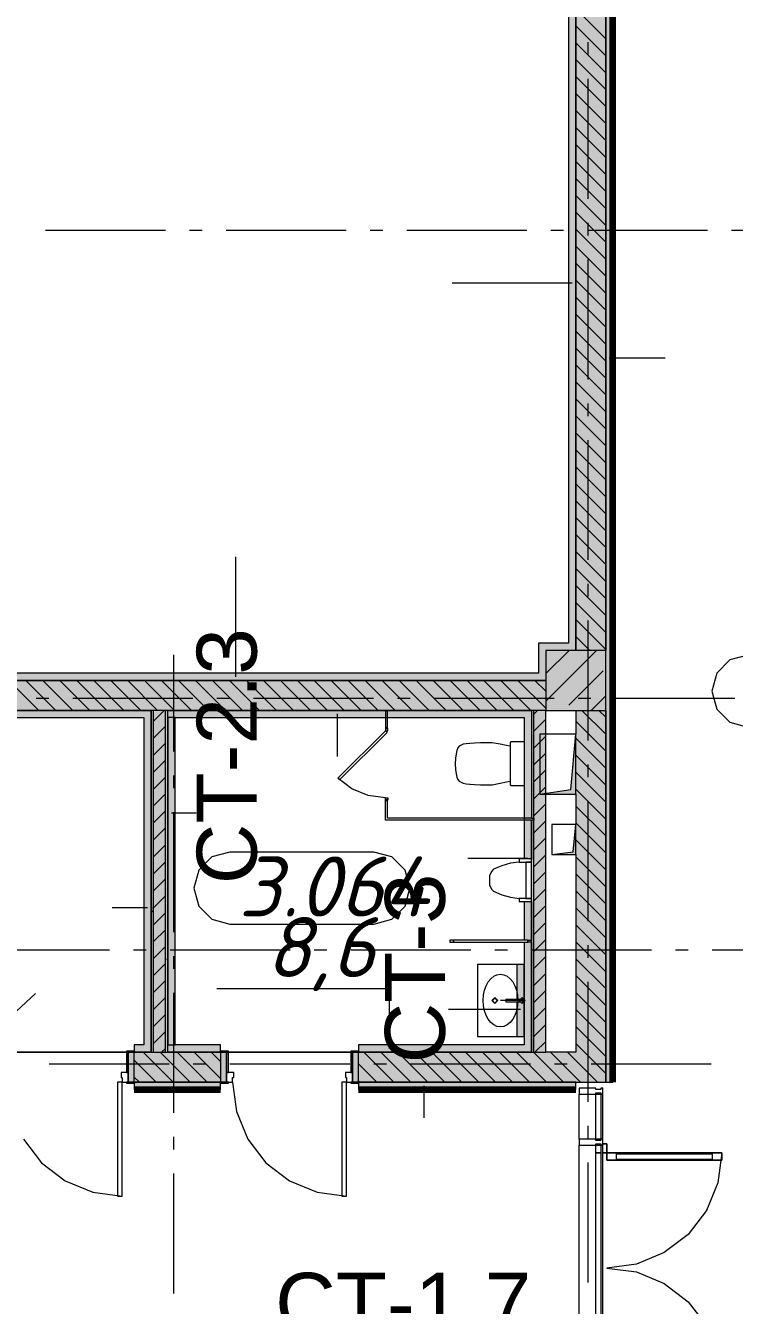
# Model space of a CAD drawing. Header units: millimetres. Extents: x -537608 to 253996, y -217170 to 186033.
# Drawn here: x -230112 to -224204, y 100710 to 111380 of the extents above; entities that cross this region are included whole.
import ezdxf

# ---------------------------------------------------------------- set-up
doc = ezdxf.new("R2010")
doc.units = ezdxf.units.MM
doc.layers.add('16) Лак 1.6м', color=160, linetype='Continuous', lineweight=90)
doc.layers.add('PDF _Геометрия', color=7, linetype='Continuous')
doc.layers.add('PDF _Текст', color=7, linetype='Continuous')
doc.layers.add('PDF _Сплошная заливка', color=7, linetype='Continuous', true_color=0xffffff)
doc.styles.add('PDF GOST-Common', font='arial.ttf')
doc.styles.add('PDF ISOCPEUR Italic', font='isocpeui.ttf')

msp = doc.modelspace()

# ---------------------------------------------------------------- hatches: boundary and pattern name
at = {"layer": 'PDF _Сплошная заливка', "transparency": 33554559}
h = msp.add_hatch(color=256, dxfattribs=at)
h.paths.add_polyline_path([(-225276.1932, 102571.2644), (-225276.1932, 105671.2634), (-225526.1941, 105671.2634), (-225526.1941, 102571.2644)], flags=0)
h.paths.add_polyline_path([(-225526.1941, 106171.2632), (-225276.1932, 106171.2632), (-225276.1932, 111721.263), (-225526.1941, 111721.263), (-225526.1941, 106736.1164)], flags=0)
h.paths.add_polyline_path([(-225526.1941, 112321.2631), (-225276.1932, 112321.2631), (-225276.1932, 117721.2603), (-225526.1941, 117721.2603), (-225526.1941, 112399.7082)], flags=0)
h.paths.add_polyline_path([(-225526.1941, 118321.2604), (-225276.1932, 118321.2604), (-225276.1932, 123721.2596), (-225526.1941, 123721.2596)], flags=0)
h.paths.add_polyline_path([(-225276.1932, 124321.2598), (-225276.1932, 126311.2595), (-225526.1941, 126310.7616), (-225526.1941, 124321.2598)], flags=0)
h.paths.add_polyline_path([(-225276.1932, 126371.2607), (-225276.1932, 129721.2588), (-225526.1941, 129721.2588), (-225526.1941, 126371.2607)], flags=0)
h.paths.add_polyline_path([(-225526.1941, 130321.2589), (-225276.1932, 130321.2589), (-225276.1932, 135771.2589), (-225526.1941, 135771.2589), (-225526.1941, 135054.0767)], flags=0)
at = {"layer": 'PDF _Сплошная заливка', "true_color": 0xff7d7d, "transparency": 33554559}
for points in [[(-225276.1932, 102571.2644), (-225216.1946, 102571.2644), (-225216.1946, 118546.2613), (-225276.1932, 118546.2613), (-225276.1932, 103904.3215)], [(-225586.1947, 106171.2632), (-225526.1941, 106171.2632), (-225526.1941, 111721.263), (-225586.1947, 111721.263), (-225586.1947, 106231.2638)], [(-225836.1936, 105981.2628), (-225776.1929, 105981.2628), (-225776.1929, 106231.2638), (-225836.1936, 106231.2638), (-225836.1936, 106028.1693)], [(-226178.5433, 105921.2643), (-225776.1929, 105921.2643), (-225776.1929, 105981.2628), (-231126.192, 105981.2628), (-231126.192, 105921.2643), (-226595.9773, 105921.2643)]]:
    msp.add_hatch(color=11, dxfattribs=at).paths.add_polyline_path(points)
at = {"layer": 'PDF _Сплошная заливка', "transparency": 33554559}
for points in [[(-225776.1929, 105671.2634), (-225276.1932, 105671.2634), (-225276.1932, 106171.2632), (-225776.1929, 106171.2632), (-225776.1929, 105674.1936)], [(-229066.1922, 102821.2653), (-229046.1934, 102821.2653), (-229046.1934, 105671.2634), (-229066.1922, 105671.2634), (-229066.1922, 103904.3215)], [(-228946.1931, 102821.2653), (-228926.1921, 102821.2653), (-228926.1921, 105671.2634), (-228946.1931, 105671.2634), (-228946.1931, 103904.3215)], [(-225876.1933, 102821.2653), (-225776.1929, 102821.2653), (-225776.1929, 104971.265), (-225826.1931, 104971.265), (-225776.1929, 104978.9554), (-225776.1929, 105671.2634), (-225876.1933, 105671.2634), (-225876.1933, 103904.3215)]]:
    msp.add_hatch(color=256, dxfattribs=at).paths.add_polyline_path(points)
h = msp.add_hatch(color=256, dxfattribs=at)
h.paths.add_polyline_path([(-229066.1922, 105671.2634), (-225776.1929, 105674.1936), (-225776.1929, 105921.2643), (-231126.192, 105921.2643), (-231126.192, 105671.2634), (-229935.4537, 105671.2634)], flags=0)
h.paths.add_polyline_path([(-231851.1926, 105671.2634), (-231626.1917, 105671.2634), (-231626.1917, 105921.2643), (-236526.1913, 105921.2643), (-236526.1913, 105671.2634), (-232022.6259, 105671.2634)], flags=0)
h.paths.add_polyline_path([(-239526.192, 105671.2634), (-237026.191, 105671.2634), (-237026.191, 105921.2643), (-239526.192, 105918.8445), (-239526.192, 105913.8668)], flags=0)
at = {"layer": 'PDF _Сплошная заливка', "true_color": 0xbce362, "transparency": 33554559}
for points in [[(-229126.1929, 105611.2649), (-229066.1922, 105611.2649), (-229066.1922, 105671.2634), (-231256.1916, 105671.2634), (-231256.1916, 105611.2649), (-229935.4537, 105611.2649)], [(-229100.5857, 102821.2653), (-229066.1922, 102821.2653), (-229066.1922, 105611.2649), (-229126.1929, 105611.2649), (-229126.1929, 102821.2653)]]:
    msp.add_hatch(color=63, dxfattribs=at).paths.add_polyline_path(points)
at = {"layer": 'PDF _Сплошная заливка', "true_color": 0x2254ff, "transparency": 33554559}
msp.add_hatch(color=160, dxfattribs=at).paths.add_polyline_path([(-225896.1942, 105611.2649), (-225896.1942, 105671.2634), (-228926.1921, 105671.2634), (-228926.1921, 105611.2649), (-225956.1927, 105611.2649)])
at = {"layer": 'PDF _Сплошная заливка', "transparency": 33554559}
h = msp.add_hatch(color=256, dxfattribs=at)
h.paths.add_polyline_path([(-225896.1942, 102821.2653), (-225876.1933, 102821.2653), (-225876.1933, 104755.2635), (-225896.1942, 104755.2635), (-225896.1942, 103741.2633)], flags=0)
h.paths.add_polyline_path([(-225896.1942, 104771.2642), (-225876.1933, 104771.2642), (-225876.1933, 105671.2634), (-225896.1942, 105671.2634), (-225896.1942, 104966.2443)], flags=0)
at = {"layer": 'PDF _Сплошная заливка', "true_color": 0x2254ff, "transparency": 33554559}
h = msp.add_hatch(color=160, dxfattribs=at)
h.paths.add_polyline_path([(-225896.1942, 102821.2653), (-225896.1942, 103741.2633), (-225956.1927, 103739.2654), (-225956.1927, 102821.2653)], flags=0)
h.paths.add_polyline_path([(-225926.1935, 103753.2638), (-225896.1942, 103753.2638), (-225896.1942, 104076.5384), (-225956.1927, 104076.5384), (-225956.1927, 103755.264), (-225926.1935, 103755.264)], flags=0)
h.paths.add_polyline_path([(-225896.1942, 104432.652), (-225896.1942, 105611.2649), (-225956.1927, 105611.2649), (-225956.1927, 104432.652), (-225906.5219, 104432.652)], flags=0)
at = {"layer": 'PDF _Сплошная заливка', "true_color": 0xe2e2e2, "transparency": 33554559}
msp.add_hatch(color=254, dxfattribs=at).paths.add_polyline_path([(-225826.1931, 104971.265), (-225526.1941, 104971.265), (-225526.1941, 105471.2648), (-225566.1938, 105011.2647), (-225761.1072, 104981.2763)])
at = {"layer": 'PDF _Сплошная заливка', "true_color": 0x4fd5e3, "transparency": 33554559}
msp.add_hatch(color=133, dxfattribs=at).paths.add_polyline_path([(-225968.4, 102951.265), (-225956.1927, 102951.265), (-225956.1927, 103551.2652), (-226016.1934, 103551.2652), (-226016.1934, 103261.2644), (-225968.4, 103261.2644), (-225968.4, 103241.2635), (-226016.1934, 103241.2635), (-226016.1934, 102951.265)])
at = {"layer": 'PDF _Сплошная заливка', "true_color": 0xbce362, "transparency": 33554559}
h = msp.add_hatch(color=63, dxfattribs=at)
h.paths.add_polyline_path([(-231256.1916, 102821.2653), (-230361.1938, 102821.6205), (-230361.1938, 102829.2636), (-230356.1925, 102829.2636), (-230356.1925, 102881.2639), (-231256.1916, 102881.2639)], flags=0)
h.paths.add_polyline_path([(-229201.1932, 102821.2653), (-229126.1929, 102821.2653), (-229126.1929, 102881.2639), (-229206.1923, 102881.2639), (-229206.1923, 102829.2636), (-229201.1932, 102829.2636)], flags=0)
at = {"layer": 'PDF _Сплошная заливка', "true_color": 0x2254ff, "transparency": 33554559}
h = msp.add_hatch(color=160, dxfattribs=at)
h.paths.add_polyline_path([(-227331.1938, 102821.2653), (-225956.1927, 102821.2653), (-225956.1927, 102881.2639), (-227336.1929, 102881.2639), (-227336.1929, 102829.2636), (-227331.1938, 102829.2636), (-227331.1938, 102821.4828)], flags=0)
h.paths.add_polyline_path([(-228491.1922, 102821.2653), (-228491.1922, 102829.2636), (-228486.193, 102829.2636), (-228486.193, 102881.2639), (-228926.1921, 102881.2639), (-228926.1921, 102821.2653)], flags=0)
at = {"layer": 'PDF _Сплошная заливка', "transparency": 33554559}
h = msp.add_hatch(color=256, dxfattribs=at)
h.paths.add_polyline_path([(-225526.1941, 102571.2644), (-225526.1941, 102821.2653), (-227336.1929, 102821.2653), (-227336.1929, 102571.2644), (-225761.1072, 102571.2644)], flags=0)
h.paths.add_polyline_path([(-230356.1925, 102571.2644), (-230356.1925, 102821.2653), (-234286.1916, 102821.2653), (-234286.1916, 102571.2644), (-230361.1938, 102571.2644)], flags=0)
h.paths.add_polyline_path([(-229100.5857, 102571.2644), (-228486.193, 102571.2644), (-228486.193, 102821.2653), (-229206.1923, 102821.2653), (-229206.1923, 102571.2644), (-229201.1932, 102571.2644)], flags=0)
h.paths.add_polyline_path([(-235436.1918, 102571.2644), (-235436.1918, 102821.2653), (-236776.1922, 102821.2653), (-236776.1922, 102571.2644), (-235441.191, 102571.2644)], flags=0)
at = {"layer": 'PDF _Сплошная заливка', "true_color": 0xff7d7d, "transparency": 33554559}
h = msp.add_hatch(color=11, dxfattribs=at)
h.paths.add_polyline_path([(-228486.193, 102511.2637), (-228486.193, 102563.264), (-228491.1922, 102563.264), (-228491.1922, 102571.2644), (-229201.1932, 102571.2644), (-229201.1932, 102563.264), (-229206.1923, 102563.264), (-229206.1923, 102511.2637), (-228491.1922, 102511.2637)], flags=0)
h.paths.add_polyline_path([(-225526.1941, 102511.2637), (-225526.1941, 102571.2644), (-227331.1938, 102571.2644), (-227331.1938, 102563.264), (-227336.1929, 102563.264), (-227336.1929, 102511.2637), (-225761.1072, 102511.2637)], flags=0)
h.paths.add_polyline_path([(-230356.1925, 102511.2637), (-230356.1925, 102563.264), (-230361.1938, 102563.264), (-230361.1938, 102571.2644), (-234281.1925, 102571.2644), (-234281.1925, 102563.264), (-234286.1916, 102563.264), (-234286.1916, 102511.2637), (-230361.1938, 102511.2637)], flags=0)
h.paths.add_polyline_path([(-235436.1918, 102511.2637), (-235436.1918, 102563.264), (-235441.191, 102563.264), (-235441.191, 102571.2644), (-238171.192, 102571.2644), (-238171.192, 102563.264), (-238176.1911, 102563.264), (-238176.1911, 102511.2637), (-235441.191, 102511.2637)], flags=0)
h.paths.add_polyline_path([(-240788.7529, 102511.2637), (-239326.1912, 102511.2637), (-239326.1912, 102563.264), (-239331.1904, 102563.264), (-239331.1904, 102571.2644), (-242066.1928, 102571.2644), (-242066.1928, 102511.2637), (-241623.623, 102511.2637)], flags=0)

# ---------------------------------------------------------------- linework, layer by layer
at = {"layer": '16) Лак 1.6м'}
for p, q in [((-225216.1946, 102571.2644), (-225216.1946, 118546.2613)), ((-229206.1923, 102511.2637), (-228486.193, 102511.2637)), ((-227336.1929, 102511.2637), (-225526.1941, 102511.2637))]:
    msp.add_line(p, q, dxfattribs=at)
at = {"layer": 'PDF _Геометрия', "lineweight": 9}
for p, q in [((-225526.1941, 111721.263), (-225526.1941, 106171.2632)), ((-225526.1941, 106171.2632), (-225526.1941, 111721.263)), ((-225276.1932, 106171.2632), (-225276.1932, 111721.263)), ((-225276.1932, 111721.263), (-225276.1932, 106171.2632)), ((-225586.1947, 111661.2623), (-225586.1947, 106231.2638)), ((-225276.1932, 111270.4517), (-225526.1941, 111520.4506)), ((-225276.1932, 111129.0307), (-225526.1941, 111379.0295)), ((-225276.1932, 110987.6096), (-225526.1941, 111237.6084)), ((-225276.1932, 110846.1886), (-225526.1941, 111096.1874)), ((-225276.1932, 110704.7654), (-225526.1941, 110954.7663)), ((-225276.1932, 110563.3443), (-225526.1941, 110813.3453)), ((-225276.1932, 110421.9233), (-225526.1941, 110671.9242)), ((-225276.1932, 110280.5022), (-225526.1941, 110530.5032)), ((-225276.1932, 110139.0811), (-225526.1941, 110389.0799)), ((-225276.1932, 109997.6601), (-225526.1941, 110247.6589)), ((-225276.1932, 109856.239), (-225526.1941, 110106.2378)), ((-225276.1932, 109714.818), (-225526.1941, 109964.8168)), ((-225276.1932, 109573.3947), (-225526.1941, 109823.3957)), ((-225276.1932, 109431.9737), (-225526.1941, 109681.9746)), ((-225276.1932, 109290.5526), (-225526.1941, 109540.5536)), ((-225276.1932, 109149.1316), (-225526.1941, 109399.1325)), ((-225556.1934, 109233.4111), (-226556.1929, 109233.4111)), ((-225276.1932, 109007.7105), (-225526.1941, 109257.7093)), ((-225276.1932, 108866.2894), (-225526.1941, 109116.2883)), ((-225276.1932, 108724.8684), (-225526.1941, 108974.8672)), ((-225276.1932, 108583.4473), (-225526.1941, 108833.4462)), ((-225276.1932, 108442.0241), (-225526.1941, 108692.0251)), ((-225276.1932, 108300.6031), (-225526.1941, 108550.604)), ((-225246.1939, 108610.3421), (-224780.045, 108610.3421)), ((-225276.1932, 108159.182), (-225526.1941, 108409.183)), ((-225276.1932, 108017.761), (-225526.1941, 108267.7619)), ((-225276.1932, 107876.3399), (-225526.1941, 108126.3387)), ((-225276.1932, 107734.9189), (-225526.1941, 107984.9176)), ((-225276.1932, 107593.4978), (-225526.1941, 107843.4966)), ((-225276.1932, 107452.0767), (-225526.1941, 107702.0755)), ((-225276.1932, 107310.6535), (-225526.1941, 107560.6545)), ((-225276.1932, 107169.2325), (-225526.1941, 107419.2334)), ((-225276.1932, 107027.8114), (-225526.1941, 107277.8124)), ((-225276.1932, 106886.3903), (-225526.1941, 107136.3913)), ((-228358.4023, 105951.2636), (-228358.4023, 106951.2631)), ((-225276.1932, 106744.9693), (-225526.1941, 106994.9681)), ((-225276.1932, 106603.5482), (-225526.1941, 106853.5471)), ((-225276.1932, 106462.1272), (-225526.1941, 106712.126)), ((-225276.1932, 106320.7061), (-225526.1941, 106570.7049)), ((-225276.1932, 106179.2829), (-225526.1941, 106429.2839)), ((-225409.5945, 106171.2632), (-225526.1941, 106287.8628)), ((-225776.1929, 106231.2638), (-225836.1936, 106231.2638)), ((-225836.1936, 106231.2638), (-225836.1936, 105981.2628)), ((-225586.1947, 106231.2638), (-225776.1929, 106231.2638)), ((-225776.1929, 105749.1249), (-225354.0547, 106171.2632)), ((-225776.1929, 105977.2218), (-225582.1515, 106171.2632)), ((-225276.1932, 106171.2632), (-225776.1929, 106171.2632)), ((-225776.1929, 106171.2632), (-225776.1929, 105671.2634)), ((-225276.1932, 105671.2634), (-225276.1932, 106171.2632)), ((-225836.1936, 105981.2628), (-231066.1935, 105981.2628)), ((-225582.6532, 105714.5657), (-225297.5311, 105999.69)), ((-225776.1929, 105921.2643), (-231126.192, 105921.2643)), ((-231126.192, 105921.2643), (-225776.1929, 105921.2643)), ((-230000.7635, 105671.2634), (-230250.7623, 105921.2643)), ((-229859.3424, 105671.2634), (-230109.3413, 105921.2643)), ((-229717.9214, 105671.2634), (-229967.9202, 105921.2643)), ((-229576.4982, 105671.2634), (-229826.4991, 105921.2643)), ((-229435.0771, 105671.2634), (-229685.0781, 105921.2643)), ((-229293.6561, 105671.2634), (-229543.657, 105921.2643)), ((-229152.235, 105671.2634), (-229402.236, 105921.2643)), ((-229010.814, 105671.2634), (-229260.8127, 105921.2643)), ((-228869.3929, 105671.2634), (-229119.3917, 105921.2643)), ((-228727.9718, 105671.2634), (-228977.9707, 105921.2643)), ((-228586.5508, 105671.2634), (-228836.5496, 105921.2643)), ((-228445.1276, 105671.2634), (-228695.1286, 105921.2643)), ((-228303.7065, 105671.2634), (-228553.7075, 105921.2643)), ((-228162.2854, 105671.2634), (-228412.2864, 105921.2643)), ((-228020.8644, 105671.2634), (-228270.8653, 105921.2643)), ((-227879.4434, 105671.2634), (-228129.4422, 105921.2643)), ((-227738.0223, 105671.2634), (-227988.0211, 105921.2643)), ((-227596.6013, 105671.2634), (-227846.6, 105921.2643)), ((-227455.1801, 105671.2634), (-227705.179, 105921.2643)), ((-227313.757, 105671.2634), (-227563.7579, 105921.2643)), ((-227172.3359, 105671.2634), (-227422.3369, 105921.2643)), ((-227030.9148, 105671.2634), (-227280.9158, 105921.2643)), ((-226889.4938, 105671.2634), (-227139.4948, 105921.2643)), ((-226748.0727, 105671.2634), (-226998.0716, 105921.2643)), ((-226606.6517, 105671.2634), (-226856.6505, 105921.2643)), ((-226465.2306, 105671.2634), (-226715.2295, 105921.2643)), ((-226323.8096, 105671.2634), (-226573.8083, 105921.2643)), ((-226182.3863, 105671.2634), (-226432.3873, 105921.2643)), ((-226040.9653, 105671.2634), (-226290.9663, 105921.2643)), ((-225899.5443, 105671.2634), (-226149.5452, 105921.2643)), ((-225776.1929, 105689.3353), (-226008.1242, 105921.2643)), ((-225776.1929, 105830.7563), (-225866.7009, 105921.2643)), ((-225397.8565, 105671.2634), (-225276.1932, 105792.9268)), ((-229066.1922, 105671.2634), (-231126.192, 105671.2634)), ((-231126.192, 105671.2634), (-229066.1922, 105671.2634)), ((-229066.1922, 105671.2634), (-229066.1922, 105611.2649)), ((-229046.1934, 105671.2634), (-229066.1922, 105671.2634)), ((-229066.1922, 105611.2649), (-229066.1922, 105671.2634)), ((-229046.1934, 105581.1171), (-228956.045, 105671.2634)), ((-229046.1934, 102821.2653), (-229046.1934, 105671.2634)), ((-228946.1931, 105671.2634), (-229046.1934, 105671.2634)), ((-228926.1921, 105671.2634), (-228946.1931, 105671.2634)), ((-228946.1931, 102821.2653), (-228946.1931, 105671.2634)), ((-228926.1921, 105611.2649), (-228926.1921, 105671.2634)), ((-228926.1921, 105611.2649), (-228926.1921, 105671.2634)), ((-228926.1921, 105671.2634), (-227112.1931, 105671.2634)), ((-227112.1931, 105671.2634), (-228926.1921, 105671.2634)), ((-227514.7459, 105641.2641), (-227514.7459, 105287.4112)), ((-227112.1931, 105671.2634), (-227096.1924, 105671.2634)), ((-227096.1924, 105671.2634), (-227112.1931, 105671.2634)), ((-227112.1931, 105671.2634), (-227112.1931, 105521.265)), ((-227096.1924, 105671.2634), (-227112.1931, 105671.2634)), ((-227096.1924, 105671.2634), (-225896.1942, 105671.2634)), ((-227096.1924, 105521.265), (-227096.1924, 105671.2634)), ((-225896.1942, 105671.2634), (-227096.1924, 105671.2634)), ((-225896.1942, 105671.2634), (-225896.1942, 105611.2649)), ((-225876.1933, 105671.2634), (-225896.1942, 105671.2634)), ((-225896.1942, 105671.2634), (-225896.1942, 105611.2649)), ((-225876.1933, 105639.8475), (-225844.7774, 105671.2634)), ((-225876.1933, 104771.2642), (-225876.1933, 105671.2634)), ((-225776.1929, 105671.2634), (-225876.1933, 105671.2634)), ((-225776.1929, 105671.2634), (-225276.1932, 105671.2634)), ((-225776.1929, 104978.9554), (-225776.1929, 105671.2634)), ((-225526.1941, 105671.2634), (-225526.1941, 105471.2648)), ((-225276.1932, 105472.1776), (-225475.281, 105671.2634)), ((-225276.1932, 105613.5987), (-225333.86, 105671.2634)), ((-225276.1932, 102571.2644), (-225276.1932, 105671.2634)), ((-225276.1932, 105671.2634), (-225276.1932, 102571.2644)), ((-231196.1931, 105611.2649), (-229126.1929, 105611.2649)), ((-229126.1929, 105611.2649), (-229126.1929, 102881.2639)), ((-229066.1922, 105611.2649), (-229066.1922, 102821.2653)), ((-229066.1922, 102821.2653), (-229066.1922, 105611.2649)), ((-229046.1934, 105439.696), (-228946.1931, 105539.6964)), ((-228926.1921, 102881.2639), (-228926.1921, 105611.2649)), ((-228866.1936, 105611.2649), (-228926.1921, 105611.2649)), ((-228926.1921, 105611.2649), (-228926.1921, 102881.2639)), ((-228866.1936, 105611.2649), (-225956.1927, 105611.2649)), ((-228866.1936, 102881.2639), (-228866.1936, 105611.2649)), ((-225956.1927, 105611.2649), (-225956.1927, 104432.652)), ((-225896.1942, 105611.2649), (-225896.1942, 104771.2642)), ((-225896.1942, 105611.2649), (-225896.1942, 104771.2642)), ((-225876.1933, 105498.4264), (-225776.1929, 105598.4246)), ((-225276.1932, 105330.7566), (-225526.1941, 105580.7554)), ((-227112.1931, 105501.264), (-227508.173, 105105.2842)), ((-227494.0302, 105091.1415), (-227098.0504, 105487.1213)), ((-227112.1931, 105521.265), (-227112.1931, 105501.264)), ((-227112.1931, 105501.264), (-227092.1943, 105501.264)), ((-227098.0504, 105487.1213), (-227112.1931, 105501.264)), ((-227092.1943, 105501.264), (-227092.1943, 105521.265)), ((-225876.1933, 105357.0032), (-225776.1929, 105457.0036)), ((-225276.1932, 105189.3355), (-225526.1941, 105439.3343)), ((-229046.1934, 105298.2749), (-228946.1931, 105398.2732)), ((-225876.1933, 105215.5822), (-225776.1929, 105315.5825)), ((-229046.1934, 105156.8518), (-228946.1931, 105256.8521)), ((-225276.1932, 105047.9123), (-225526.1941, 105297.9132)), ((-229046.1934, 105015.4306), (-228946.1931, 105115.4311)), ((-227508.173, 105105.2842), (-227494.0302, 105091.1415)), ((-227392.1934, 105016.2897), (-227508.173, 105105.2842)), ((-225876.1933, 105074.1611), (-225776.1929, 105174.1615)), ((-225276.1932, 104906.4912), (-225526.1941, 105156.4922)), ((-227257.1321, 104960.3452), (-227392.1934, 105016.2897)), ((-225876.1933, 104932.74), (-225776.1929, 105032.7404)), ((-225276.1932, 104765.0702), (-225526.1941, 105015.0711)), ((-229046.1934, 104874.0096), (-228946.1931, 104974.01)), ((-227112.1931, 104941.2636), (-227257.1321, 104960.3452)), ((-227112.1931, 104921.2648), (-227112.1931, 104941.2636)), ((-227112.1931, 104941.2636), (-227092.1943, 104941.2636)), ((-227112.1931, 104771.2642), (-227112.1931, 104921.2648)), ((-227096.1924, 104771.2642), (-227096.1924, 104921.2648)), ((-227092.1943, 104941.2636), (-227092.1943, 104921.2648)), ((-225876.1933, 104791.319), (-225776.1929, 104891.3194)), ((-225776.1929, 102821.2653), (-225776.1929, 104971.265)), ((-225526.1941, 104971.265), (-225526.1941, 104718.9625)), ((-229046.1934, 104732.5886), (-228946.1931, 104832.589)), ((-228896.1928, 104817.0015), (-228688.8053, 104817.0015)), ((-225276.1932, 104623.6491), (-225526.1941, 104873.6501)), ((-229046.1934, 104591.1675), (-228946.1931, 104691.1679)), ((-227112.1931, 104755.2635), (-227112.1931, 104771.2642)), ((-225896.1942, 104755.2635), (-227112.1931, 104755.2635)), ((-225896.1942, 104771.2642), (-227096.1924, 104771.2642)), ((-225896.1942, 104771.2642), (-225876.1933, 104771.2642)), ((-225876.1933, 104755.2635), (-225896.1942, 104755.2635)), ((-225896.1942, 104755.2635), (-225896.1942, 104432.652)), ((-225896.1942, 104432.652), (-225896.1942, 104755.2635)), ((-225876.1933, 104755.2635), (-225876.1933, 104771.2642)), ((-225876.1933, 104771.2642), (-225876.1933, 104755.2635)), ((-225876.1933, 102821.2653), (-225876.1933, 104755.2635)), ((-225876.1933, 104649.8979), (-225776.1929, 104749.8983)), ((-225276.1932, 104482.2281), (-225526.1941, 104732.2269)), ((-225876.1933, 104508.4769), (-225776.1929, 104608.4772)), ((-225276.1932, 104340.807), (-225526.1941, 104590.8058)), ((-229046.1934, 104449.7465), (-228946.1931, 104549.7468)), ((-225876.1933, 104367.0558), (-225776.1929, 104467.0541)), ((-225526.1941, 104468.9637), (-225526.1941, 102821.2653)), ((-229046.1934, 104308.3254), (-228946.1931, 104408.3258)), ((-225926.1935, 104437.2593), (-226426.1933, 104437.2593)), ((-225276.1932, 104199.3859), (-225526.1941, 104449.3848)), ((-229046.1934, 104166.9044), (-228946.1931, 104266.9026)), ((-225876.1933, 104225.6326), (-225776.1929, 104325.633)), ((-225276.1932, 104057.9649), (-225526.1941, 104307.9637)), ((-225876.1933, 104084.2116), (-225776.1929, 104184.2119)), ((-225276.1932, 103916.5416), (-225526.1941, 104166.5427)), ((-229046.1934, 104025.4811), (-228946.1931, 104125.4815)), ((-225956.1927, 104076.5384), (-225956.1927, 103755.264)), ((-225896.1942, 104076.5384), (-225896.1942, 103753.2638)), ((-225896.1942, 103753.2638), (-225896.1942, 104076.5384)), ((-225876.1933, 103942.7905), (-225776.1929, 104042.7909)), ((-229096.1936, 104023.9009), (-229389.4173, 104023.9009)), ((-229046.1934, 103884.0601), (-228946.1931, 103984.0604)), ((-225276.1932, 103775.1206), (-225526.1941, 104025.1216)), ((-229046.1934, 103742.639), (-228946.1931, 103842.6394)), ((-225876.1933, 103801.3695), (-225776.1929, 103901.3698)), ((-225276.1932, 103633.6996), (-225526.1941, 103883.7005)), ((-225956.1927, 103739.2654), (-225956.1927, 103551.2652)), ((-225896.1942, 102821.2653), (-225896.1942, 103741.2633)), ((-225896.1942, 103741.2633), (-225896.1942, 102821.2653)), ((-225876.1933, 103659.9483), (-225776.1929, 103759.9488)), ((-225276.1932, 103492.2785), (-225526.1941, 103742.2795)), ((-229046.1934, 103601.2179), (-228946.1931, 103701.2183)), ((-225876.1933, 103518.5273), (-225776.1929, 103618.5277)), ((-229046.1934, 103459.7969), (-228946.1931, 103559.7973)), ((-225956.1927, 103551.2652), (-226016.1934, 103551.2652)), ((-226016.1934, 103551.2652), (-226016.1934, 103261.2644)), ((-225956.1927, 103551.2652), (-225956.1927, 102951.265)), ((-225956.1927, 102951.265), (-225956.1927, 103551.2652)), ((-225276.1932, 103350.8575), (-225526.1941, 103600.8562)), ((-229046.1934, 103318.3758), (-228946.1931, 103418.3763)), ((-227079.5264, 102851.2646), (-227079.5264, 103452.7998)), ((-225876.1933, 103377.1062), (-225776.1929, 103477.1067)), ((-225276.1932, 103209.4364), (-225526.1941, 103459.4352)), ((-225876.1933, 103235.6852), (-225776.1929, 103335.6834)), ((-225276.1932, 103068.0154), (-225526.1941, 103318.0141)), ((-229046.1934, 103176.9548), (-228946.1931, 103276.9551)), ((-226016.1934, 103241.2635), (-226016.1934, 102951.265)), ((-225876.1933, 103094.262), (-225776.1929, 103194.2624)), ((-229046.1934, 103035.5337), (-228946.1931, 103135.532)), ((-225986.1942, 103178.3197), (-226586.1943, 103178.3197)), ((-225276.1932, 102926.5921), (-225526.1941, 103176.5931)), ((-229046.1934, 102894.1105), (-228946.1931, 102994.1109)), ((-225876.1933, 102952.8409), (-225776.1929, 103052.8413)), ((-225276.1932, 102785.1711), (-225526.1941, 103035.172)), ((-229126.1929, 102881.2639), (-229206.1923, 102881.2639)), ((-229206.1923, 102881.2639), (-229206.1923, 102829.2636)), ((-228926.1921, 102821.2653), (-228926.1921, 102881.2639)), ((-228926.1921, 102821.2653), (-228926.1921, 102881.2639)), ((-228926.1921, 102881.2639), (-228866.1936, 102881.2639)), ((-228486.193, 102881.2639), (-228866.1936, 102881.2639)), ((-228486.193, 102829.2636), (-228486.193, 102881.2639)), ((-225956.1927, 102881.2639), (-227336.1929, 102881.2639)), ((-227336.1929, 102881.2639), (-227336.1929, 102829.2636)), ((-226016.1934, 102951.265), (-225956.1927, 102951.265)), ((-225956.1927, 102951.265), (-225956.1927, 102881.2639)), ((-225866.35, 102821.2653), (-225776.1929, 102911.4202)), ((-225276.1932, 102643.75), (-225526.1941, 102893.751)), ((-229271.1922, 102829.2636), (-229271.1922, 102821.2653)), ((-229201.1932, 102829.2636), (-229271.1922, 102829.2636)), ((-229271.1922, 102821.2653), (-229271.1922, 102651.2638)), ((-229256.1926, 102821.2653), (-229271.1922, 102821.2653)), ((-229271.1922, 102821.2653), (-229201.1932, 102821.2653)), ((-229256.1926, 102821.2653), (-229256.1926, 102571.2644)), ((-229206.1923, 102821.2653), (-229256.1926, 102821.2653)), ((-229256.1926, 102651.2638), (-229256.1926, 102821.2653)), ((-229206.1923, 102571.2644), (-229206.1923, 102821.2653)), ((-229022.0847, 102571.2644), (-229206.1923, 102755.3742)), ((-229201.1932, 102821.2653), (-229201.1932, 102829.2636)), ((-229126.1929, 102821.2653), (-229201.1932, 102821.2653)), ((-229201.1932, 102821.2653), (-229126.1929, 102821.2653)), ((-228880.6615, 102571.2644), (-229130.6624, 102821.2653)), ((-229066.1922, 102821.2653), (-229126.1929, 102821.2653)), ((-229126.1929, 102821.2653), (-229066.1922, 102821.2653)), ((-229066.1922, 102821.2653), (-229046.1934, 102821.2653)), ((-229046.1934, 102821.2653), (-228946.1931, 102821.2653)), ((-228739.2404, 102571.2644), (-228989.2414, 102821.2653)), ((-228977.6197, 102821.2653), (-228946.1931, 102852.6898)), ((-228946.1931, 102821.2653), (-228926.1921, 102821.2653)), ((-228926.1921, 102821.2653), (-228491.1922, 102821.2653)), ((-228491.1922, 102821.2653), (-228926.1921, 102821.2653)), ((-228597.8193, 102571.2644), (-228847.8203, 102821.2653)), ((-228486.193, 102601.0591), (-228706.3992, 102821.2653)), ((-228486.193, 102742.4802), (-228564.9761, 102821.2653)), ((-228421.1932, 102829.2636), (-228491.1922, 102829.2636)), ((-228491.1922, 102829.2636), (-228491.1922, 102821.2653)), ((-228491.1922, 102821.2653), (-228421.1932, 102821.2653)), ((-228436.1928, 102821.2653), (-228486.193, 102821.2653)), ((-228486.193, 102821.2653), (-228486.193, 102571.2644)), ((-228436.1928, 102571.2644), (-228436.1928, 102821.2653)), ((-228421.1932, 102821.2653), (-228436.1928, 102821.2653)), ((-228436.1928, 102821.2653), (-228436.1928, 102651.2638)), ((-228421.1932, 102821.2653), (-228421.1932, 102829.2636)), ((-228421.1932, 102651.2638), (-228421.1932, 102821.2653)), ((-227401.1927, 102829.2636), (-227401.1927, 102821.2653)), ((-227331.1938, 102829.2636), (-227401.1927, 102829.2636)), ((-227401.1927, 102821.2653), (-227401.1927, 102651.2638)), ((-227386.1931, 102821.2653), (-227401.1927, 102821.2653)), ((-227401.1927, 102821.2653), (-227331.1938, 102821.2653)), ((-227386.1931, 102821.2653), (-227386.1931, 102571.2644)), ((-227336.1929, 102821.2653), (-227386.1931, 102821.2653)), ((-227386.1931, 102651.2638), (-227386.1931, 102821.2653)), ((-227336.1929, 102571.2644), (-227336.1929, 102821.2653)), ((-227331.1938, 102821.2653), (-227331.1938, 102829.2636)), ((-225956.1927, 102821.2653), (-227331.1938, 102821.2653)), ((-227331.1938, 102821.2653), (-225956.1927, 102821.2653)), ((-227042.1856, 102571.2644), (-227292.1844, 102821.2653)), ((-226900.7645, 102571.2644), (-227150.7633, 102821.2653)), ((-226759.3435, 102571.2644), (-227009.3422, 102821.2653)), ((-226617.9202, 102571.2644), (-226867.9212, 102821.2653)), ((-226476.4992, 102571.2644), (-226726.5001, 102821.2653)), ((-226335.0781, 102571.2644), (-226585.0791, 102821.2653)), ((-226193.6571, 102571.2644), (-226443.658, 102821.2653)), ((-226052.236, 102571.2644), (-226302.2348, 102821.2653)), ((-225910.8149, 102571.2644), (-226160.8138, 102821.2653)), ((-225769.3939, 102571.2644), (-226019.3927, 102821.2653)), ((-225896.1942, 102821.2653), (-225956.1927, 102821.2653)), ((-225956.1927, 102821.2653), (-225896.1942, 102821.2653)), ((-225896.1942, 102821.2653), (-225876.1933, 102821.2653)), ((-225627.9728, 102571.2644), (-225877.9717, 102821.2653)), ((-225876.1933, 102821.2653), (-225776.1929, 102821.2653)), ((-225526.1941, 102821.2653), (-225776.1929, 102821.2653)), ((-225526.1941, 102610.9088), (-225736.5506, 102821.2653)), ((-225526.1941, 102752.3299), (-225595.1295, 102821.2653)), ((-229256.1926, 102651.2638), (-229316.1932, 102651.2638)), ((-229316.1932, 102651.2638), (-229316.1932, 102611.2641)), ((-229271.1922, 102651.2638), (-229256.1926, 102651.2638)), ((-229256.1926, 102571.2644), (-229256.1926, 102651.2638)), ((-228376.1921, 102651.2638), (-228436.1928, 102651.2638)), ((-228436.1928, 102651.2638), (-228436.1928, 102571.2644)), ((-228436.1928, 102651.2638), (-228421.1932, 102651.2638)), ((-228376.1921, 102611.2641), (-228376.1921, 102651.2638)), ((-227386.1931, 102651.2638), (-227446.1937, 102651.2638)), ((-227446.1937, 102651.2638), (-227446.1937, 102611.2641)), ((-227401.1927, 102651.2638), (-227386.1931, 102651.2638)), ((-227386.1931, 102571.2644), (-227386.1931, 102651.2638)), ((-227183.6066, 102571.2644), (-227336.1929, 102723.8506)), ((-225345.1286, 102571.2644), (-225526.1941, 102752.3299)), ((-229306.1927, 102571.2644), (-229346.1925, 102571.2644)), ((-229346.1925, 102571.2644), (-229346.1925, 101621.265)), ((-229316.1932, 102611.2641), (-229306.1927, 102611.2641)), ((-229306.1927, 102611.2641), (-229306.1927, 102571.2644)), ((-229306.1927, 102571.2644), (-229256.1926, 102571.2644)), ((-229306.1927, 101621.265), (-229306.1927, 102571.2644)), ((-229271.1922, 102572.2655), (-229271.1922, 102571.2644)), ((-229256.1926, 102572.2655), (-229271.1922, 102572.2655)), ((-229271.1922, 102571.2644), (-229256.1926, 102571.2644)), ((-229271.1922, 102571.2644), (-229271.1922, 102563.264)), ((-229201.1932, 102571.2644), (-229271.1922, 102571.2644)), ((-229271.1922, 102563.264), (-229201.1932, 102563.264)), ((-229256.1926, 102571.2644), (-229256.1926, 102572.2655)), ((-229256.1926, 102571.2644), (-229206.1923, 102571.2644)), ((-229163.5057, 102571.2644), (-229206.1923, 102613.9531)), ((-229206.1923, 102563.264), (-229206.1923, 102511.2637)), ((-229201.1932, 102563.264), (-229201.1932, 102571.2644)), ((-229201.1932, 102571.2644), (-228491.1922, 102571.2644)), ((-228491.1922, 102571.2644), (-229201.1932, 102571.2644)), ((-228421.1932, 102571.2644), (-228491.1922, 102571.2644)), ((-228491.1922, 102571.2644), (-228491.1922, 102563.264)), ((-228491.1922, 102563.264), (-228421.1932, 102563.264)), ((-228486.193, 102571.2644), (-228436.1928, 102571.2644)), ((-228486.193, 102511.2637), (-228486.193, 102563.264)), ((-228421.1932, 102572.2655), (-228436.1928, 102572.2655)), ((-228436.1928, 102572.2655), (-228436.1928, 102571.2644)), ((-228436.1928, 102571.2644), (-228386.1926, 102571.2644)), ((-228436.1928, 102571.2644), (-228421.1932, 102571.2644)), ((-228421.1932, 102571.2644), (-228421.1932, 102572.2655)), ((-228421.1932, 102563.264), (-228421.1932, 102571.2644)), ((-228386.1926, 102571.2644), (-228386.1926, 102611.2641)), ((-228386.1926, 102611.2641), (-228376.1921, 102611.2641)), ((-228386.1926, 102571.2644), (-228353.823, 102325.3863)), ((-227436.1933, 102571.2644), (-227476.193, 102571.2644)), ((-227476.193, 102571.2644), (-227476.193, 101621.265)), ((-227446.1937, 102611.2641), (-227436.1933, 102611.2641)), ((-227436.1933, 102611.2641), (-227436.1933, 102571.2644)), ((-227436.1933, 102571.2644), (-227386.1931, 102571.2644)), ((-227436.1933, 101621.265), (-227436.1933, 102571.2644)), ((-227401.1927, 102572.2655), (-227401.1927, 102571.2644)), ((-227386.1931, 102572.2655), (-227401.1927, 102572.2655)), ((-227401.1927, 102571.2644), (-227386.1931, 102571.2644)), ((-227401.1927, 102571.2644), (-227401.1927, 102563.264)), ((-227331.1938, 102571.2644), (-227401.1927, 102571.2644)), ((-227401.1927, 102563.264), (-227331.1938, 102563.264)), ((-227386.1931, 102571.2644), (-227386.1931, 102572.2655)), ((-227386.1931, 102571.2644), (-227336.1929, 102571.2644)), ((-227325.0277, 102571.2644), (-227336.1929, 102582.4296)), ((-227336.1929, 102563.264), (-227336.1929, 102511.2637)), ((-225526.1941, 102571.2644), (-227331.1938, 102571.2644)), ((-227331.1938, 102571.2644), (-225526.1941, 102571.2644)), ((-227331.1938, 102563.264), (-227331.1938, 102571.2644)), ((-226793.1577, 102541.2651), (-226793.1577, 102275.1148)), ((-225486.5496, 102571.2644), (-225526.1941, 102610.9088)), ((-225526.1941, 102511.2637), (-225526.1941, 102571.2644)), ((-225526.1941, 102571.2644), (-225276.1932, 102571.2644)), ((-225276.1932, 102571.2644), (-225216.1946, 102571.2644)), ((-225358.1948, 102521.2641), (-225498.1928, 102521.2641)), ((-225498.1928, 102521.2641), (-225498.1928, 102471.264)), ((-225498.1928, 102096.2647), (-225498.1928, 102471.264)), ((-225498.1928, 102471.264), (-225358.1948, 102471.264)), ((-225358.1948, 102511.2637), (-225358.1948, 102521.2641)), ((-225318.193, 102511.2637), (-225358.1948, 102511.2637)), ((-225358.1948, 102481.2644), (-225318.193, 102481.2644)), ((-225358.1948, 102471.264), (-225358.1948, 102481.2644)), ((-225358.1948, 102471.264), (-225318.193, 102471.264)), ((-225358.1948, 102096.2647), (-225358.1948, 102471.264)), ((-225301.1932, 102521.2641), (-225318.193, 102521.2641)), ((-225318.193, 102521.2641), (-225318.193, 102511.2637)), ((-225318.193, 102481.2644), (-225318.193, 102471.264)), ((-225318.193, 102471.264), (-225318.193, 102096.2647)), ((-225318.193, 102471.264), (-225301.1932, 102471.264)), ((-225301.1932, 102471.264), (-225301.1932, 102521.2641)), ((-225301.1932, 102096.2647), (-225301.1932, 102471.264)), ((-228353.823, 102325.3863), (-228258.9165, 102096.2647)), ((-230128.9181, 102096.2647), (-229977.9443, 101899.5127)), ((-228258.9165, 102096.2647), (-228107.9449, 101899.5127)), ((-225358.1948, 102096.2647), (-225498.1928, 102096.2647)), ((-225498.1928, 102096.2647), (-225498.1928, 102046.2645)), ((-225498.1928, 99996.2652), (-225498.1928, 102046.2645)), ((-225498.1928, 102046.2645), (-225358.1948, 102046.2645)), ((-225358.1948, 102086.2642), (-225358.1948, 102096.2647)), ((-225318.193, 102096.2647), (-225358.1948, 102096.2647)), ((-225318.193, 102086.2642), (-225358.1948, 102086.2642)), ((-225358.1948, 102056.265), (-225318.193, 102056.265)), ((-225358.1948, 102046.2645), (-225358.1948, 102056.265)), ((-225358.1948, 102046.2645), (-225318.193, 102046.2645)), ((-225358.1948, 99996.2652), (-225358.1948, 102046.2645)), ((-225301.1932, 102096.2647), (-225318.193, 102096.2647)), ((-225318.193, 102096.2647), (-225318.193, 102086.2642)), ((-225318.193, 102056.265), (-225318.193, 102046.2645)), ((-225318.193, 102046.2645), (-225318.193, 99996.2652)), ((-225318.193, 102046.2645), (-225301.1932, 102046.2645)), ((-225301.1932, 102046.2645), (-225301.1932, 102096.2647)), ((-225268.1927, 102056.265), (-225301.1932, 102056.265)), ((-225301.1932, 102056.265), (-225268.1927, 102056.265)), ((-225301.1932, 99996.2652), (-225301.1932, 102046.2645)), ((-225268.1927, 101981.2647), (-225268.1927, 102056.265)), ((-225268.1927, 102056.265), (-225268.1927, 101981.2647)), ((-229977.9443, 101899.5127), (-229781.1924, 101748.5412)), ((-228107.9449, 101899.5127), (-227911.193, 101748.5412)), ((-225318.193, 101981.2647), (-225358.1948, 101981.2647)), ((-225358.1948, 101981.2647), (-225318.193, 101981.2647)), ((-225268.1927, 101981.2647), (-225301.1932, 101981.2647)), ((-225301.1932, 101981.2647), (-225268.1927, 101981.2647)), ((-225268.1927, 101921.264), (-225268.1927, 101981.2647)), ((-225268.1927, 101981.2647), (-224308.193, 101981.2647)), ((-224308.193, 101981.2647), (-225268.1927, 101981.2647)), ((-225268.1927, 101981.2647), (-225268.1927, 101921.264)), ((-225268.1927, 101981.2647), (-224308.193, 101981.2647)), ((-224308.193, 101921.264), (-225268.1927, 101921.264)), ((-225268.1927, 101921.264), (-224308.193, 101921.264)), ((-225188.1933, 101981.2647), (-225188.1933, 101921.264)), ((-224388.1946, 101971.2642), (-225188.1933, 101971.2642)), ((-224388.1946, 101927.2643), (-225188.1933, 101927.2643)), ((-224388.1946, 101981.2647), (-224388.1946, 101921.264)), ((-224308.193, 101981.2647), (-224340.9049, 101732.7987)), ((-224308.193, 101981.2647), (-224308.193, 101921.264)), ((-224308.193, 101921.264), (-224308.193, 101981.2647)), ((-229781.1924, 101748.5412), (-229552.0708, 101653.6347)), ((-227911.193, 101748.5412), (-227682.0713, 101653.6347)), ((-224340.9049, 101732.7987), (-224436.8104, 101501.2637)), ((-229552.0708, 101653.6347), (-229306.1927, 101621.265)), ((-229346.1925, 101621.265), (-229306.1927, 101621.265)), ((-227682.0713, 101653.6347), (-227436.1933, 101621.265)), ((-227476.193, 101621.265), (-227436.1933, 101621.265)), ((-224436.8104, 101501.2637), (-224589.3708, 101302.4427)), ((-224589.3708, 101302.4427), (-224788.1939, 101149.8802)), ((-225019.7268, 101053.9768), (-225268.1927, 101021.2649)), ((-224788.1939, 101149.8802), (-225019.7268, 101053.9768)), ((-225268.1927, 101021.2649), (-225019.7268, 100988.5529)), ((-225019.7268, 100988.5529), (-224788.1939, 100892.6495)), ((-224788.1939, 100892.6495), (-224589.3708, 100740.087)), ((-224589.3708, 100740.087), (-224436.8104, 100541.2639))]:
    msp.add_line(p, q, dxfattribs=at)
at = {"layer": 'PDF _Геометрия', "color": 253, "lineweight": 9, "true_color": 0xaaaaaa}
for p, q in [((-225426.1938, 111242.5064), (-225426.1938, 111136.6736)), ((-225426.1938, 110936.6729), (-225426.1938, 109936.6734)), ((-225426.1938, 109736.6726), (-225426.1938, 109630.8398)), ((-228945.2286, 109671.2637), (-229945.2281, 109671.2637)), ((-228639.395, 109671.2637), (-228745.2278, 109671.2637)), ((-227439.3947, 109671.2637), (-228439.3942, 109671.2637)), ((-227133.5612, 109671.2637), (-227239.3961, 109671.2637)), ((-225933.5631, 109671.2637), (-226933.5626, 109671.2637)), ((-225627.7295, 109671.2637), (-225733.5623, 109671.2637)), ((-224427.7292, 109671.2637), (-225427.7288, 109671.2637)), ((-224121.8957, 109671.2637), (-224227.7285, 109671.2637)), ((-225426.1938, 109430.8391), (-225426.1938, 108430.8396)), ((-225426.1938, 108230.8409), (-225426.1938, 108125.006)), ((-225426.1938, 107925.0074), (-225426.1938, 106925.0079)), ((-225426.1938, 106725.0071), (-225426.1938, 106619.1744)), ((-225426.1938, 106419.1736), (-225426.1938, 105419.1741)), ((-228876.1941, 105327.9254), (-228876.1941, 106135.3476)), ((-224240.9691, 106091.4617), (-224350.7762, 105981.6547)), ((-224090.9685, 106131.6553), (-224240.9691, 106091.4617)), ((-224350.7762, 105981.6547), (-224390.9675, 105831.6541)), ((-229916.8672, 105771.2638), (-230022.7021, 105771.2638)), ((-228716.869, 105771.2638), (-229716.8686, 105771.2638)), ((-228411.0356, 105771.2638), (-228516.8683, 105771.2638)), ((-227211.0352, 105771.2638), (-228211.0348, 105771.2638)), ((-226905.2018, 105771.2638), (-227011.0345, 105771.2638)), ((-225705.2014, 105771.2638), (-226705.2031, 105771.2638)), ((-225399.3701, 105771.2638), (-225505.2028, 105771.2638)), ((-224199.3697, 105771.2638), (-225199.3693, 105771.2638)), ((-224390.9675, 105831.6541), (-224350.7762, 105681.6557)), ((-224350.7762, 105681.6557), (-224240.9691, 105571.8465)), ((-224240.9691, 105571.8465), (-224090.9685, 105531.6551)), ((-225526.1941, 105471.2648), (-225826.1931, 105471.2648)), ((-225826.1931, 105471.2648), (-225826.1931, 104971.265)), ((-225566.1938, 105011.2647), (-225526.1941, 105471.2648)), ((-225526.1941, 104971.265), (-225526.1941, 105471.2648)), ((-226517.2051, 105337.3898), (-226523.7048, 105309.9655)), ((-226508.3457, 105357.3584), (-226517.2051, 105337.3898)), ((-226496.8446, 105371.4948), (-226508.3457, 105357.3584)), ((-226482.3832, 105381.3962), (-226496.8446, 105371.4948)), ((-226463.9668, 105388.234), (-226482.3832, 105381.3962)), ((-226440.0497, 105392.8262), (-226463.9668, 105388.234)), ((-226409.0622, 105395.9868), (-226440.0497, 105392.8262)), ((-226369.4414, 105398.5294), (-226409.0622, 105395.9868)), ((-226319.6243, 105401.2636), (-226369.4414, 105398.5294)), ((-226221.8177, 105401.2636), (-226319.6243, 105401.2636)), ((-226157.369, 105388.7615), (-226221.8177, 105401.2636)), ((-226102.5656, 105377.8911), (-226157.369, 105388.7615)), ((-226071.9979, 105371.3548), (-226102.5656, 105377.8911)), ((-226071.6578, 105401.3519), (-226071.9979, 105398.764)), ((-226071.9979, 105398.764), (-226071.9979, 105053.764)), ((-226070.6588, 105403.7632), (-226071.6578, 105401.3519)), ((-226071.6578, 105401.3519), (-226070.6588, 105403.7632)), ((-226069.0699, 105405.8344), (-226070.6588, 105403.7632)), ((-226070.6588, 105403.7632), (-226069.0699, 105405.8344)), ((-226066.9988, 105407.4232), (-226069.0699, 105405.8344)), ((-226069.0699, 105405.8344), (-226066.9988, 105407.4232)), ((-226064.5853, 105408.4222), (-226066.9988, 105407.4232)), ((-226066.9988, 105407.4232), (-226064.5853, 105408.4222)), ((-226061.9975, 105408.7645), (-226064.5853, 105408.4222)), ((-225956.1927, 105408.7645), (-226061.9975, 105408.7645)), ((-226528.1206, 105273.4643), (-226530.7299, 105226.2629)), ((-226530.7299, 105226.2629), (-226528.1206, 105179.0637)), ((-226523.7048, 105309.9655), (-226528.1206, 105273.4643)), ((-225426.1938, 105219.1733), (-225426.1938, 105113.3405)), ((-228876.1941, 105022.0919), (-228876.1941, 105127.9268)), ((-226528.1206, 105179.0637), (-226523.7048, 105142.5626)), ((-226523.7048, 105142.5626), (-226517.2051, 105115.1383)), ((-226517.2051, 105115.1383), (-226508.3457, 105095.1696)), ((-226508.3457, 105095.1696), (-226496.8446, 105081.0334)), ((-226496.8446, 105081.0334), (-226482.3832, 105071.1319)), ((-226482.3832, 105071.1319), (-226463.9668, 105064.2941)), ((-226463.9668, 105064.2941), (-226440.0497, 105059.7018)), ((-226440.0497, 105059.7018), (-226409.0622, 105056.5392)), ((-226409.0622, 105056.5392), (-226369.4414, 105053.9987)), ((-226369.4414, 105053.9987), (-226319.6243, 105051.2644)), ((-226319.6243, 105051.2644), (-226221.8177, 105051.2644)), ((-226221.8177, 105051.2644), (-226157.369, 105063.7667)), ((-226157.369, 105063.7667), (-226102.5656, 105074.6369)), ((-226102.5656, 105074.6369), (-226071.9979, 105081.1733)), ((-226071.9979, 105053.764), (-226071.6578, 105051.1762)), ((-226071.6578, 105051.1762), (-226070.6588, 105048.7649)), ((-226070.6588, 105048.7649), (-226071.6578, 105051.1762)), ((-226070.6588, 105048.7649), (-226069.0699, 105046.6937)), ((-226069.0699, 105046.6937), (-226070.6588, 105048.7649)), ((-226069.0699, 105046.6937), (-226066.9988, 105045.1048)), ((-226066.9988, 105045.1048), (-226069.0699, 105046.6937)), ((-226066.9988, 105045.1048), (-226064.5853, 105044.1037)), ((-226064.5853, 105044.1037), (-226066.9988, 105045.1048)), ((-226064.5853, 105044.1037), (-226061.9975, 105043.7636)), ((-226061.9975, 105043.7636), (-225956.1927, 105043.7636)), ((-225826.1931, 104971.265), (-225566.1938, 105011.2647)), ((-225826.1931, 104971.265), (-225526.1941, 104971.265)), ((-225426.1938, 104913.3397), (-225426.1938, 103913.3403)), ((-228876.1941, 103822.0938), (-228876.1941, 104822.0933)), ((-225526.1941, 104718.9625), (-225726.1927, 104718.9625)), ((-225726.1927, 104718.9625), (-225726.1927, 104468.9637)), ((-225548.6946, 104491.4642), (-225526.1941, 104718.9625)), ((-225526.1941, 104468.9637), (-225526.1941, 104718.9625)), ((-228408.7792, 104489.5589), (-228558.7798, 104449.3675)), ((-227208.779, 104489.5589), (-228408.7792, 104489.5589)), ((-227058.7806, 104449.3675), (-227208.779, 104489.5589)), ((-225726.1927, 104468.9637), (-225548.6946, 104491.4642)), ((-225726.1927, 104468.9637), (-225526.1941, 104468.9637)), ((-228558.7798, 104449.3675), (-228668.5869, 104339.5583)), ((-226948.9713, 104339.5583), (-227058.7806, 104449.3675)), ((-226142.4297, 104376.1542), (-226210.2714, 104346.3746)), ((-226071.1605, 104396.4027), (-226142.4297, 104376.1542)), ((-225997.7942, 104406.7391), (-226071.1605, 104396.4027)), ((-225896.1942, 104432.652), (-225997.7942, 104432.652)), ((-225997.7942, 104432.652), (-225997.7942, 104406.7391)), ((-225997.7942, 104406.7391), (-225896.1942, 104406.7391)), ((-225896.1942, 104406.7391), (-225943.064, 104406.7391)), ((-225943.064, 104406.7391), (-225943.064, 104101.939)), ((-225896.1942, 104076.5384), (-225896.1942, 104432.652)), ((-228668.5869, 104339.5583), (-228708.7783, 104189.5599)), ((-226908.78, 104189.5599), (-226948.9713, 104339.5583)), ((-226243.8101, 104291.1039), (-226246.1935, 104269.3376)), ((-226246.1935, 104269.3376), (-226246.1935, 104254.3379)), ((-226246.1935, 104254.3379), (-226246.1935, 104239.3383)), ((-226236.7721, 104311.839), (-226243.8101, 104291.1039)), ((-226225.4131, 104330.5568), (-226236.7721, 104311.839)), ((-226210.2714, 104346.3746), (-226225.4131, 104330.5568)), ((-228708.7783, 104189.5599), (-228668.5869, 104039.5593)), ((-226948.9713, 104039.5593), (-226908.78, 104189.5599)), ((-226246.1935, 104239.3383), (-226243.8101, 104217.5719)), ((-226243.8101, 104217.5719), (-226236.7721, 104196.839)), ((-226236.7721, 104196.839), (-226225.4131, 104178.1191)), ((-226225.4131, 104178.1191), (-226210.2714, 104162.3013)), ((-226210.2714, 104162.3013), (-226142.4297, 104132.5217)), ((-228668.5869, 104039.5593), (-228558.7798, 103929.7522)), ((-227058.7806, 103929.7522), (-226948.9713, 104039.5593)), ((-226142.4297, 104132.5217), (-226071.1605, 104112.2731)), ((-226071.1605, 104112.2731), (-225997.7942, 104101.939)), ((-225997.7942, 104101.939), (-225997.7942, 104076.5384)), ((-225896.1942, 104101.939), (-225997.7942, 104101.939)), ((-225997.7942, 104076.5384), (-225896.1942, 104076.5384)), ((-225943.064, 104101.939), (-225896.1942, 104101.939)), ((-228558.7798, 103929.7522), (-228408.7792, 103889.5587)), ((-227208.779, 103889.5587), (-227058.7806, 103929.7522)), ((-228408.7792, 103889.5587), (-227208.779, 103889.5587)), ((-226576.1939, 103755.264), (-226576.1939, 103739.2654)), ((-226546.1946, 103755.264), (-226576.1939, 103755.264)), ((-226576.1939, 103739.2654), (-226546.1946, 103739.2654)), ((-226546.1946, 103755.264), (-226546.1946, 103739.2654)), ((-225926.1935, 103755.264), (-226546.1946, 103755.264)), ((-226546.1946, 103739.2654), (-226546.1946, 103755.264)), ((-226546.1946, 103739.2654), (-225926.1935, 103739.2654)), ((-225926.1935, 103739.2654), (-225926.1935, 103755.264)), ((-225926.1935, 103753.2638), (-225926.1935, 103741.2633)), ((-225896.1942, 103753.2638), (-225926.1935, 103753.2638)), ((-225926.1935, 103741.2633), (-225896.1942, 103741.2633)), ((-225896.1942, 103741.2633), (-225896.1942, 103753.2638)), ((-225426.1938, 103713.3416), (-225426.1938, 103607.5067)), ((-229411.5884, 103671.2643), (-230411.588, 103671.2643)), ((-229105.7549, 103671.2643), (-229211.5876, 103671.2643)), ((-227905.7546, 103671.2643), (-228905.7541, 103671.2643)), ((-228876.1941, 103516.2602), (-228876.1941, 103622.093)), ((-227599.9211, 103671.2643), (-227705.7538, 103671.2643)), ((-226399.9208, 103671.2643), (-227399.9224, 103671.2643)), ((-226094.0894, 103671.2643), (-226199.9222, 103671.2643)), ((-224894.0891, 103671.2643), (-225894.0886, 103671.2643)), ((-224588.2556, 103671.2643), (-224694.0884, 103671.2643)), ((-223388.2553, 103671.2643), (-224388.2548, 103671.2643)), ((-226346.1938, 103551.2652), (-226346.1938, 102951.265)), ((-225956.1927, 103551.2652), (-226346.1938, 103551.2652)), ((-225956.1927, 102951.265), (-225956.1927, 103551.2652)), ((-225426.1938, 103407.5081), (-225426.1938, 102407.5086)), ((-230028.4656, 103309.7489), (-231444.067, 102007.8709)), ((-228876.1941, 102316.26), (-228876.1941, 103316.2595)), ((-228517.8178, 103351.5248), (-227104.9054, 103351.5248)), ((-226225.6973, 103251.264), (-226200.6972, 103276.264)), ((-226200.6972, 103226.2639), (-226225.6973, 103251.264)), ((-226220.696, 103251.264), (-226200.6972, 103271.2649)), ((-226200.6972, 103231.2652), (-226220.696, 103251.264)), ((-226200.6972, 103276.264), (-226175.6971, 103251.264)), ((-226200.6972, 103271.2649), (-226180.6963, 103251.264)), ((-226180.6963, 103251.264), (-226200.6972, 103231.2652)), ((-226175.6971, 103251.264), (-226200.6972, 103226.2639)), ((-225958.3995, 103251.264), (-226153.399, 103251.264)), ((-225968.4, 103261.2644), (-226108.4001, 103261.2644)), ((-226108.4001, 103261.2644), (-226108.4001, 103241.2635)), ((-226108.4001, 103241.2635), (-225968.4, 103241.2635)), ((-225997.4261, 103251.264), (-225972.426, 103276.264)), ((-225972.426, 103226.2639), (-225997.4261, 103251.264)), ((-225972.426, 103276.264), (-225947.4259, 103251.264)), ((-225947.4259, 103251.264), (-225972.426, 103226.2639)), ((-225968.4, 103241.2635), (-225968.4, 103261.2644)), ((-226346.1938, 102951.265), (-225956.1927, 102951.265)), ((-228956.1935, 102821.2653), (-228963.1928, 102821.2653)), ((-227086.1941, 102821.2653), (-227093.1933, 102821.2653)), ((-228913.789, 102721.2649), (-229913.7907, 102721.2649)), ((-228607.9576, 102721.2649), (-228713.7903, 102721.2649)), ((-227407.9573, 102721.2649), (-228407.9569, 102721.2649)), ((-227102.1238, 102721.2649), (-227207.9565, 102721.2649)), ((-225902.1235, 102721.2649), (-226902.123, 102721.2649)), ((-225596.2899, 102721.2649), (-225702.1248, 102721.2649)), ((-224396.2897, 102721.2649), (-225396.2914, 102721.2649)), ((-228876.1941, 102010.4264), (-228876.1941, 102116.2592)), ((-225426.1938, 102207.5078), (-225426.1938, 102101.6751)), ((-225426.1938, 101901.6743), (-225426.1938, 100901.6747)), ((-228876.1941, 100810.4262), (-228876.1941, 101810.4257))]:
    msp.add_line(p, q, dxfattribs=at)
at = {"layer": 'PDF _Геометрия', "color": 8, "lineweight": 9, "true_color": 0x787878}
for p, q in [((-229065.3246, 105437.2524), (-229066.1922, 105435.7475)), ((-225890.4545, 105246.6881), (-225893.8088, 105240.8793)), ((-228943.7947, 104428.5463), (-228946.1931, 104424.3933)), ((-225894.1015, 104427.5689), (-225896.1942, 104423.9476)), ((-228927.0598, 104182.1214), (-228930.4119, 104187.9301)), ((-229059.0057, 104025.7954), (-229062.36, 104019.9868)), ((-229052.2346, 103992.5345), (-229055.589, 103998.341)), ((-228937.0236, 103589.7815), (-228940.3758, 103595.588)), ((-225876.1933, 103368.2684), (-225877.0717, 103369.7905)), ((-229062.6528, 103206.6785), (-229066.0071, 103200.8698))]:
    msp.add_line(p, q, dxfattribs=at)
at = {"layer": 'PDF _Геометрия', "lineweight": 30}
for p, q in [((-227092.1943, 105521.265), (-227112.1931, 105521.265)), ((-227112.1931, 104921.2648), (-227092.1943, 104921.2648))]:
    msp.add_line(p, q, dxfattribs=at)
at = {"layer": 'PDF _Геометрия', "color": 9, "lineweight": 9, "true_color": 0xc0c0c0}
for p, q in [((-230291.1927, 102821.2653), (-229271.1922, 102821.2653)), ((-229271.1922, 102821.2653), (-230291.1927, 102821.2653)), ((-228421.1932, 102821.2653), (-227401.1927, 102821.2653)), ((-227401.1927, 102821.2653), (-228421.1932, 102821.2653))]:
    msp.add_line(p, q, dxfattribs=at)
at = {"layer": 'PDF _Геометрия', "color": 253, "lineweight": 9, "true_color": 0xaaaaaa}
msp.add_ellipse((-226153.4005, 103251.2641), major_axis=(-0.0015, 220.018), ratio=0.6590929292, start_param=6.2831648662, end_param=12.5663501734, dxfattribs=at)
at = {"layer": 'PDF _Сплошная заливка', "color": 11, "lineweight": 35, "true_color": 0xff7d7d, "transparency": 33554559}
msp.add_solid([(-225776.1929, 106171.2632), (-225586.1947, 106171.2632), (-225776.1929, 106231.2638), (-225586.1947, 106231.2638)], dxfattribs=at)
at = {"layer": 'PDF _Сплошная заливка', "lineweight": 35, "transparency": 33554559}
msp.add_solid([(-228946.1931, 102821.2653), (-228946.1931, 105671.2634), (-229046.1934, 102821.2653), (-229046.1934, 105671.2634)], dxfattribs=at)
at = {"layer": 'PDF _Сплошная заливка', "color": 151, "lineweight": 35, "true_color": 0x60b5fb, "transparency": 33554559}
msp.add_solid([(-228866.1936, 102881.2639), (-228866.1936, 105611.2649), (-228926.1921, 102881.2639), (-228926.1921, 105611.2649)], dxfattribs=at)
at = {"layer": 'PDF _Сплошная заливка', "color": 254, "lineweight": 35, "true_color": 0xe2e2e2, "transparency": 33554559}
msp.add_solid([(-225526.1941, 104468.9637), (-225526.1941, 104718.9625), (-225726.1927, 104468.9637), (-225548.6946, 104491.4642)], dxfattribs=at)
at = {"layer": 'PDF _Сплошная заливка', "color": 7, "lineweight": 35, "true_color": 0xf4f4f4, "transparency": 33554559}
for points in [[(-229256.1926, 102571.2644), (-229206.1923, 102571.2644), (-229256.1926, 102821.2653), (-229206.1923, 102821.2653)], [(-228486.193, 102571.2644), (-228436.1928, 102571.2644), (-228486.193, 102821.2653), (-228436.1928, 102821.2653)], [(-227386.1931, 102571.2644), (-227336.1929, 102571.2644), (-227386.1931, 102821.2653), (-227336.1929, 102821.2653)]]:
    msp.add_solid(points, dxfattribs=at)

# ---------------------------------------------------------------- texts
at = {"layer": 'PDF _Текст', "char_height": 500, "attachment_point": 4, "rotation": 90, "style": 'PDF GOST-Common'}
for s, insert in [('СТ-2.3', (-228431.8417, 104222.0027)), ('СТ-З', (-226863.0792, 102728.3202))]:
    msp.add_mtext(s, dxfattribs=dict(at, insert=insert))
at = {"layer": 'PDF _Текст', "char_height": 500, "attachment_point": 4}
for s, insert, style in [('3.064', (-228336.1085, 104202.8457), 'PDF ISOCPEUR Italic'), ('8,6', (-228111.1098, 103638.9011), 'PDF ISOCPEUR Italic'), ('СТ-1.7', (-228031.19, 100728.1499), 'PDF GOST-Common')]:
    msp.add_mtext(s, dxfattribs=dict(at, insert=insert, style=style))

doc.saveas('drawing.dxf')
